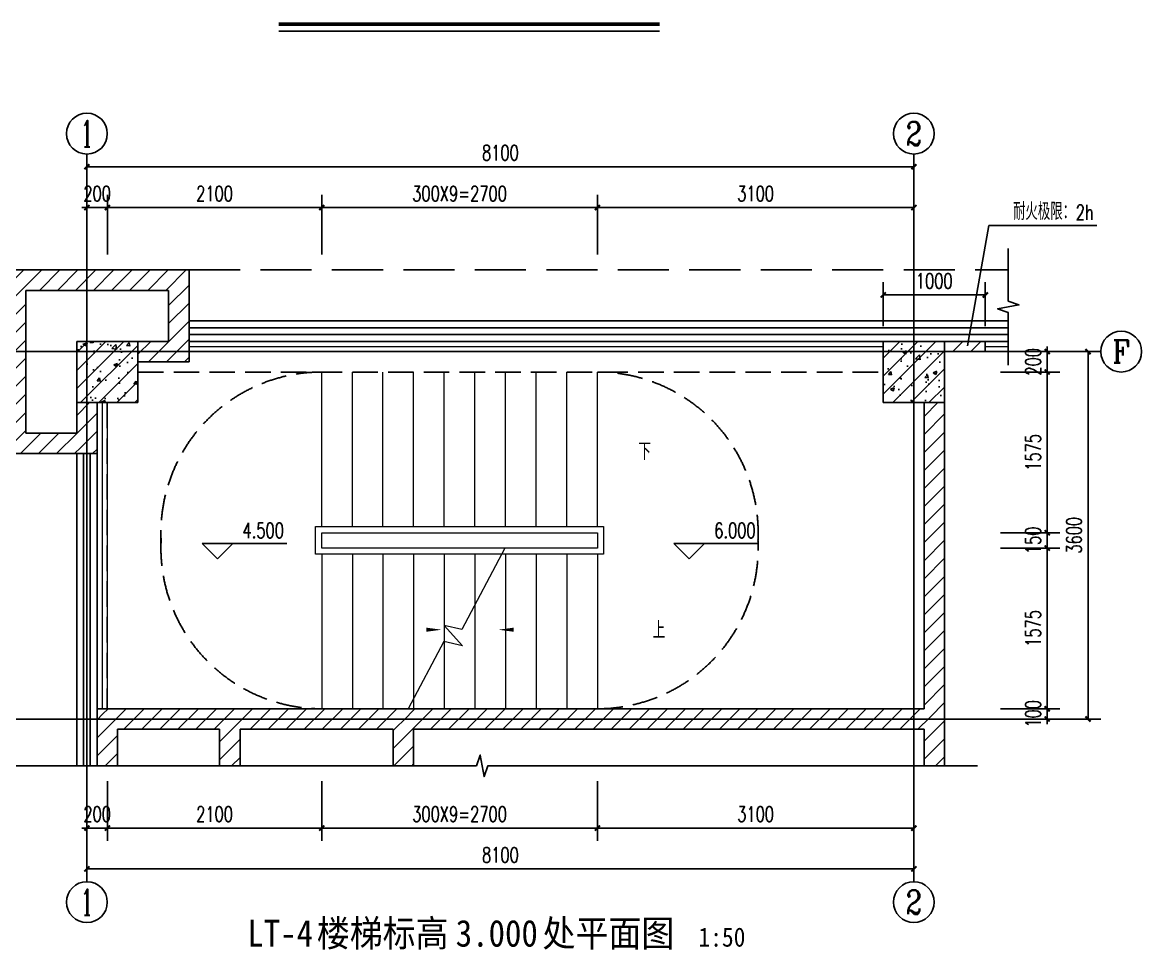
# Model space of a CAD drawing. Extents: x 1738711 to 2346805, y 1189731 to 2516152.
# Drawn here: x 2115261 to 2126224, y 1379323 to 1388409 of the extents above; entities that cross this region are included whole.
import ezdxf
from ezdxf.enums import TextEntityAlignment as Align

# ---------------------------------------------------------------- set-up
doc = ezdxf.new("R2010")
doc.units = 0
doc.header["$LTSCALE"] = 1000
doc.header["$MEASUREMENT"] = 0
doc.linetypes.add('DASH', pattern=[0.35, 0.25, -0.1])
doc.linetypes.add('复件 140224通州运河二期售楼部条件图_t3$0$X-ME SHAFT SH$0$X-B2$0$WATER_LINE', pattern=[0])
for name, color, linetype in [('AXIS', 3, 'Continuous'), ('AXIS_TEXT', 7, 'Continuous'), ('DIM_ELEV', 3, 'Continuous'), ('DIM_LEAD', 3, 'Continuous'), ('DIM_SYMB', 3, 'Continuous'), ('DOTE', 1, 'Continuous'), ('PUB_DIM', 3, 'Continuous'), ('PUB_HATCH', 8, 'Continuous'), ('PUB_TEXT', 7, 'Continuous'), ('WALL', 40, 'Continuous'), ('WINDOW', 144, 'Continuous'), ('看线', 8, 'Continuous')]:
    doc.layers.add(name, color=color, linetype=linetype)
doc.layers.add('STAIR', color=2, linetype='Continuous', lineweight=5)
doc.layers.add('栏杆', color=6, linetype='Continuous', lineweight=15)
doc.styles.add('_TCH_AXIS', font='COMPLEX', dxfattribs={"bigfont": 'GBCBIG'})
doc.styles.add('_TCH_DIM', font='SIMPLEX', dxfattribs={"bigfont": 'GBCBIG'})
doc.styles.add('_TCH_DIM_T3', font='SIMPLEX', dxfattribs={"width": 0.705882, "bigfont": 'GBCBIG'})
doc.styles.add('COMPLEX', font='COMPLEX')
doc.styles.add('黑体', font='simhei_0.ttf', dxfattribs={"width": 0.9})
doc.dimstyles.new('_TCH_ARCH&&50', dxfattribs={"dimtxt": 148.75, "dimasz": 50, "dimexe": 125, "dimexo": 150, "dimgap": 63.125, "dimtad": 1, "dimdec": 0, "dimzin": 0, "dimdsep": 46, "dimtxsty": '_TCH_DIM_T3', "dimblk": 'ARCHTICK', "dimcen": 0.09, "dimclrt": 7, "dimazin": 2, "dimtfac": 1, "dimtdec": 0, "dimtix": 1, "dimtmove": 2, "dimatfit": 3, "dimfxl": 50, "dimtolj": 1, "dimtzin": 0, "dimarcsym": 0})
pattern_1 = [(45, (0, 0), (-88.3883476, 88.3883476), []), (50, (0, 0), (358.63009, -31.376067), [37.5, -412.5]), (355, (0, 0), (-69.375667, 376.096067), [30, -330]), (100.4514, (29.9, -2.6), (289.25469, 344.71977), [31.870095, -350.571056]), (46.1842, (0, 100), (533.620524, -82.75951), [56.25, -618.75]), (96.6356, (44.47, 93.1), (467.33135, 487.05894), [47.80514, -525.8565]), (351.1842, (0, 100), (467.33097, 487.0593), [45, -495]), (21, (50, 75), (298.453526, -201.309445), [37.5, -412.5]), (326, (50, 75), (121.657666, 362.57502), [30, -330]), (71.4514, (74.87, 58.22), (420.111314, 161.26525), [31.870095, -350.571056]), (37.5, (0, 0), (6.0799277, 166.446927), [0, -326, 0, -335, 0, -331.25]), (7.5, (0, 0), (131.534769, 197.205856), [0, -191, 0, -318.5, 0, -126.25]), (327.5, (-111.5, 0), (266.911218, -11.277436), [0, -125, 0, -390, 0, -517.5]), (317.5, (-161.5, 0), (291.593085, 50.052491), [0, -162.5, 0, -259, 0, -367.5])]
pattern_2 = [(45, (0, 89.76), (-88.388383, 88.388383), [])]

# ---------------------------------------------------------------- blocks, each defined once
blk = doc.blocks.new('$TCHSYS$WIN2D')
for p, q in [((-0.5, 0.5), (0.5, 0.5)), ((-0.5, 0.5), (-0.5, -0.5)), ((0.5, 0.5), (0.5, -0.5)), ((0.5, 0.1667), (-0.5, 0.1667)), ((0.5, -0.1667), (-0.5, -0.1667)), ((-0.5, -0.5), (0.5, -0.5))]:
    blk.add_line(p, q)
blk = doc.blocks.new('_ArchTick')
at = {"color": 0, "linetype": 'ByBlock', "const_width": 0.4}
blk.add_lwpolyline([(-0.5, -0.5), (0.5, 0.5)], dxfattribs=at)
blk = doc.blocks.new('*D262')
at = {"layer": 'Defpoints', "color": 0, "transparency": 16777216}
for p in [(2124693, 1385738), (2123693, 1385283), (2124693, 1385283)]:
    blk.add_point(p, dxfattribs=at)
at = {"layer": 'PUB_DIM', "color": 0, "lineweight": -2, "transparency": 16777216}
for p, q in [((2123693, 1385433), (2123693, 1385863)), ((2124693, 1385433), (2124693, 1385863)), ((2123693, 1385738), (2124693, 1385738))]:
    blk.add_line(p, q, dxfattribs=at)
at = {"layer": 'PUB_DIM', "color": 0, "lineweight": -2, "transparency": 16777216, "xscale": 50, "yscale": 50, "zscale": 50, "rotation": 180}
blk.add_blockref('_ArchTick', (2123693, 1385738), dxfattribs=at)
at = {"layer": 'PUB_DIM', "color": 0, "lineweight": -2, "transparency": 16777216, "xscale": 50, "yscale": 50, "zscale": 50}
blk.add_blockref('_ArchTick', (2124693, 1385738), dxfattribs=at)
at = {"layer": 'PUB_DIM', "color": 7, "transparency": 16777216, "insert": (2124193, 1385875), "char_height": 148.8, "attachment_point": 5, "style": '_TCH_DIM_T3'}
blk.add_mtext('\\A1;1000', dxfattribs=at)
blk = doc.blocks.new('*D2109')
at = {"layer": 'Defpoints', "color": 0, "transparency": 16777216}
for p in [(2125261, 1385183), (2125699, 1385183), (2125261, 1381583)]:
    blk.add_point(p, dxfattribs=at)
at = {"layer": 'PUB_DIM', "color": 0, "lineweight": -2, "transparency": 16777216}
for p, q in [((2125411, 1385183), (2125824, 1385183)), ((2125699, 1381583), (2125699, 1385183)), ((2125411, 1381583), (2125824, 1381583))]:
    blk.add_line(p, q, dxfattribs=at)
at = {"layer": 'PUB_DIM', "color": 0, "lineweight": -2, "transparency": 16777216, "xscale": 50, "yscale": 50, "zscale": 50}
for p, rotation in [((2125699, 1385183), 90), ((2125699, 1381583), 270)]:
    blk.add_blockref('_ArchTick', p, dxfattribs=dict(at, rotation=rotation))
at = {"layer": 'PUB_DIM', "color": 7, "transparency": 16777216, "insert": (2125561, 1383383), "char_height": 148.8, "attachment_point": 5, "rotation": 90, "style": '_TCH_DIM_T3'}
blk.add_mtext('\\A1;3600', dxfattribs=at)
blk = doc.blocks.new('*D2110')
at = {"layer": 'Defpoints', "color": 0, "transparency": 16777216}
for p in [(2124693, 1385183), (2125299, 1385183), (2124693, 1384983)]:
    blk.add_point(p, dxfattribs=at)
at = {"layer": 'PUB_DIM', "color": 0, "lineweight": -2, "transparency": 16777216}
for p, q in [((2125299, 1385183), (2125299, 1385233)), ((2124843, 1385183), (2125424, 1385183)), ((2125299, 1384983), (2125299, 1385183)), ((2124843, 1384983), (2125424, 1384983)), ((2125299, 1384983), (2125299, 1384933))]:
    blk.add_line(p, q, dxfattribs=at)
at = {"layer": 'PUB_DIM', "color": 0, "lineweight": -2, "transparency": 16777216, "xscale": 50, "yscale": 50, "zscale": 50}
for p, rotation in [((2125299, 1385183), 270), ((2125299, 1384983), 90)]:
    blk.add_blockref('_ArchTick', p, dxfattribs=dict(at, rotation=rotation))
at = {"layer": 'PUB_DIM', "color": 7, "transparency": 16777216, "insert": (2125161, 1385083), "char_height": 148.8, "attachment_point": 5, "rotation": 90, "style": '_TCH_DIM_T3'}
blk.add_mtext('\\A1;200', dxfattribs=at)
blk = doc.blocks.new('*D2111')
at = {"layer": 'Defpoints', "color": 0, "transparency": 16777216}
for p in [(2124693, 1384983), (2125299, 1384983), (2124693, 1383408)]:
    blk.add_point(p, dxfattribs=at)
at = {"layer": 'PUB_DIM', "color": 0, "lineweight": -2, "transparency": 16777216}
for p, q in [((2124843, 1384983), (2125424, 1384983)), ((2125299, 1383408), (2125299, 1384983)), ((2124843, 1383408), (2125424, 1383408))]:
    blk.add_line(p, q, dxfattribs=at)
at = {"layer": 'PUB_DIM', "color": 0, "lineweight": -2, "transparency": 16777216, "xscale": 50, "yscale": 50, "zscale": 50}
for p, rotation in [((2125299, 1384983), 90), ((2125299, 1383408), 270)]:
    blk.add_blockref('_ArchTick', p, dxfattribs=dict(at, rotation=rotation))
at = {"layer": 'PUB_DIM', "color": 7, "transparency": 16777216, "insert": (2125161, 1384195), "char_height": 148.8, "attachment_point": 5, "rotation": 90, "style": '_TCH_DIM_T3'}
blk.add_mtext('\\A1;1575', dxfattribs=at)
blk = doc.blocks.new('*D2112')
at = {"layer": 'Defpoints', "color": 0, "transparency": 16777216}
for p in [(2124693, 1383408), (2125299, 1383408), (2124693, 1383258)]:
    blk.add_point(p, dxfattribs=at)
at = {"layer": 'PUB_DIM', "color": 0, "lineweight": -2, "transparency": 16777216}
for p, q in [((2125299, 1383408), (2125299, 1383458)), ((2124843, 1383408), (2125424, 1383408)), ((2125299, 1383258), (2125299, 1383408)), ((2124843, 1383258), (2125424, 1383258)), ((2125299, 1383258), (2125299, 1383208))]:
    blk.add_line(p, q, dxfattribs=at)
at = {"layer": 'PUB_DIM', "color": 0, "lineweight": -2, "transparency": 16777216, "xscale": 50, "yscale": 50, "zscale": 50}
for p, rotation in [((2125299, 1383408), 270), ((2125299, 1383258), 90)]:
    blk.add_blockref('_ArchTick', p, dxfattribs=dict(at, rotation=rotation))
at = {"layer": 'PUB_DIM', "color": 7, "transparency": 16777216, "insert": (2125161, 1383333), "char_height": 148.8, "attachment_point": 5, "rotation": 90, "style": '_TCH_DIM_T3'}
blk.add_mtext('\\A1;150', dxfattribs=at)
blk = doc.blocks.new('*D2113')
at = {"layer": 'Defpoints', "color": 0, "transparency": 16777216}
for p in [(2124693, 1383258), (2125299, 1383258), (2124693, 1381683)]:
    blk.add_point(p, dxfattribs=at)
at = {"layer": 'PUB_DIM', "color": 0, "lineweight": -2, "transparency": 16777216}
for p, q in [((2124843, 1383258), (2125424, 1383258)), ((2125299, 1381683), (2125299, 1383258)), ((2124843, 1381683), (2125424, 1381683))]:
    blk.add_line(p, q, dxfattribs=at)
at = {"layer": 'PUB_DIM', "color": 0, "lineweight": -2, "transparency": 16777216, "xscale": 50, "yscale": 50, "zscale": 50}
for p, rotation in [((2125299, 1383258), 90), ((2125299, 1381683), 270)]:
    blk.add_blockref('_ArchTick', p, dxfattribs=dict(at, rotation=rotation))
at = {"layer": 'PUB_DIM', "color": 7, "transparency": 16777216, "insert": (2125161, 1382470), "char_height": 148.8, "attachment_point": 5, "rotation": 90, "style": '_TCH_DIM_T3'}
blk.add_mtext('\\A1;1575', dxfattribs=at)
blk = doc.blocks.new('*D2114')
at = {"layer": 'Defpoints', "color": 0, "transparency": 16777216}
for p in [(2124693, 1381683), (2124693, 1381583), (2125299, 1381683)]:
    blk.add_point(p, dxfattribs=at)
at = {"layer": 'PUB_DIM', "color": 0, "lineweight": -2, "transparency": 16777216}
for p, q in [((2125299, 1381683), (2125299, 1381733)), ((2124843, 1381683), (2125424, 1381683)), ((2124843, 1381583), (2125424, 1381583)), ((2125299, 1381583), (2125299, 1381683)), ((2125299, 1381583), (2125299, 1381533))]:
    blk.add_line(p, q, dxfattribs=at)
at = {"layer": 'PUB_DIM', "color": 0, "lineweight": -2, "transparency": 16777216, "xscale": 50, "yscale": 50, "zscale": 50}
for p, rotation in [((2125299, 1381683), 270), ((2125299, 1381583), 90)]:
    blk.add_blockref('_ArchTick', p, dxfattribs=dict(at, rotation=rotation))
at = {"layer": 'PUB_DIM', "color": 7, "transparency": 16777216, "insert": (2125161, 1381633), "char_height": 148.8, "attachment_point": 5, "rotation": 90, "style": '_TCH_DIM_T3'}
blk.add_mtext('\\A1;100', dxfattribs=at)
blk = doc.blocks.new('*D2121')
at = {"layer": 'Defpoints', "color": 0, "transparency": 16777216}
for p in [(2115893, 1380724), (2123993, 1380724), (2123993, 1380114)]:
    blk.add_point(p, dxfattribs=at)
at = {"layer": 'PUB_DIM', "color": 0, "lineweight": -2, "transparency": 16777216}
for p, q in [((2115893, 1380574), (2115893, 1379989)), ((2123993, 1380574), (2123993, 1379989)), ((2115893, 1380114), (2123993, 1380114))]:
    blk.add_line(p, q, dxfattribs=at)
at = {"layer": 'PUB_DIM', "color": 0, "lineweight": -2, "transparency": 16777216, "xscale": 50, "yscale": 50, "zscale": 50, "rotation": 180}
blk.add_blockref('_ArchTick', (2115893, 1380114), dxfattribs=at)
at = {"layer": 'PUB_DIM', "color": 0, "lineweight": -2, "transparency": 16777216, "xscale": 50, "yscale": 50, "zscale": 50}
blk.add_blockref('_ArchTick', (2123993, 1380114), dxfattribs=at)
at = {"layer": 'PUB_DIM', "color": 7, "transparency": 16777216, "insert": (2119943, 1380251), "char_height": 148.8, "attachment_point": 5, "style": '_TCH_DIM_T3'}
blk.add_mtext('\\A1;8100', dxfattribs=at)
blk = doc.blocks.new('*D2122')
at = {"layer": 'Defpoints', "color": 0, "transparency": 16777216}
for p in [(2115893, 1381124), (2116093, 1381124), (2116093, 1380514)]:
    blk.add_point(p, dxfattribs=at)
at = {"layer": 'PUB_DIM', "color": 0, "lineweight": -2, "transparency": 16777216}
for p, q in [((2115893, 1380974), (2115893, 1380389)), ((2116093, 1380974), (2116093, 1380389)), ((2115893, 1380514), (2115843, 1380514)), ((2115893, 1380514), (2116093, 1380514)), ((2116093, 1380514), (2116143, 1380514))]:
    blk.add_line(p, q, dxfattribs=at)
at = {"layer": 'PUB_DIM', "color": 0, "lineweight": -2, "transparency": 16777216, "xscale": 50, "yscale": 50, "zscale": 50}
blk.add_blockref('_ArchTick', (2115893, 1380514), dxfattribs=at)
at = {"layer": 'PUB_DIM', "color": 0, "lineweight": -2, "transparency": 16777216, "xscale": 50, "yscale": 50, "zscale": 50, "rotation": 180}
blk.add_blockref('_ArchTick', (2116093, 1380514), dxfattribs=at)
at = {"layer": 'PUB_DIM', "color": 7, "transparency": 16777216, "insert": (2115993, 1380651), "char_height": 148.8, "attachment_point": 5, "style": '_TCH_DIM_T3'}
blk.add_mtext('\\A1;200', dxfattribs=at)
blk = doc.blocks.new('*D2123')
at = {"layer": 'Defpoints', "color": 0, "transparency": 16777216}
for p in [(2116093, 1381124), (2118193, 1381124), (2118193, 1380514)]:
    blk.add_point(p, dxfattribs=at)
at = {"layer": 'PUB_DIM', "color": 0, "lineweight": -2, "transparency": 16777216}
for p, q in [((2116093, 1380974), (2116093, 1380389)), ((2118193, 1380974), (2118193, 1380389)), ((2116093, 1380514), (2118193, 1380514))]:
    blk.add_line(p, q, dxfattribs=at)
at = {"layer": 'PUB_DIM', "color": 0, "lineweight": -2, "transparency": 16777216, "xscale": 50, "yscale": 50, "zscale": 50, "rotation": 180}
blk.add_blockref('_ArchTick', (2116093, 1380514), dxfattribs=at)
at = {"layer": 'PUB_DIM', "color": 0, "lineweight": -2, "transparency": 16777216, "xscale": 50, "yscale": 50, "zscale": 50}
blk.add_blockref('_ArchTick', (2118193, 1380514), dxfattribs=at)
at = {"layer": 'PUB_DIM', "color": 7, "transparency": 16777216, "insert": (2117143, 1380651), "char_height": 148.8, "attachment_point": 5, "style": '_TCH_DIM_T3'}
blk.add_mtext('\\A1;2100', dxfattribs=at)
blk = doc.blocks.new('*D2124')
at = {"layer": 'Defpoints', "color": 0, "transparency": 16777216}
for p in [(2118193, 1381124), (2120893, 1381124), (2120893, 1380514)]:
    blk.add_point(p, dxfattribs=at)
at = {"layer": 'PUB_DIM', "color": 0, "lineweight": -2, "transparency": 16777216}
for p, q in [((2118193, 1380974), (2118193, 1380389)), ((2120893, 1380974), (2120893, 1380389)), ((2118193, 1380514), (2120893, 1380514))]:
    blk.add_line(p, q, dxfattribs=at)
at = {"layer": 'PUB_DIM', "color": 0, "lineweight": -2, "transparency": 16777216, "xscale": 50, "yscale": 50, "zscale": 50, "rotation": 180}
blk.add_blockref('_ArchTick', (2118193, 1380514), dxfattribs=at)
at = {"layer": 'PUB_DIM', "color": 0, "lineweight": -2, "transparency": 16777216, "xscale": 50, "yscale": 50, "zscale": 50}
blk.add_blockref('_ArchTick', (2120893, 1380514), dxfattribs=at)
at = {"layer": 'PUB_DIM', "color": 7, "transparency": 16777216, "insert": (2119543, 1380651), "char_height": 148.75, "attachment_point": 5, "style": '_TCH_DIM_T3'}
blk.add_mtext('\\A1;300X9=2700', dxfattribs=at)
blk = doc.blocks.new('*D2125')
at = {"layer": 'Defpoints', "color": 0, "transparency": 16777216}
for p in [(2120893, 1381124), (2123993, 1381124), (2123993, 1380514)]:
    blk.add_point(p, dxfattribs=at)
at = {"layer": 'PUB_DIM', "color": 0, "lineweight": -2, "transparency": 16777216}
for p, q in [((2120893, 1380974), (2120893, 1380389)), ((2123993, 1380974), (2123993, 1380389)), ((2120893, 1380514), (2123993, 1380514))]:
    blk.add_line(p, q, dxfattribs=at)
at = {"layer": 'PUB_DIM', "color": 0, "lineweight": -2, "transparency": 16777216, "xscale": 50, "yscale": 50, "zscale": 50, "rotation": 180}
blk.add_blockref('_ArchTick', (2120893, 1380514), dxfattribs=at)
at = {"layer": 'PUB_DIM', "color": 0, "lineweight": -2, "transparency": 16777216, "xscale": 50, "yscale": 50, "zscale": 50}
blk.add_blockref('_ArchTick', (2123993, 1380514), dxfattribs=at)
at = {"layer": 'PUB_DIM', "color": 7, "transparency": 16777216, "insert": (2122443, 1380651), "char_height": 148.8, "attachment_point": 5, "style": '_TCH_DIM_T3'}
blk.add_mtext('\\A1;3100', dxfattribs=at)
blk = doc.blocks.new('*D2126')
at = {"layer": 'Defpoints', "color": 0, "transparency": 16777216}
for p in [(2123993, 1386994), (2115893, 1386383), (2123993, 1386383)]:
    blk.add_point(p, dxfattribs=at)
at = {"layer": 'PUB_DIM', "color": 0, "lineweight": -2, "transparency": 16777216}
for p, q in [((2115893, 1386533), (2115893, 1387119)), ((2123993, 1386533), (2123993, 1387119)), ((2115893, 1386994), (2123993, 1386994))]:
    blk.add_line(p, q, dxfattribs=at)
at = {"layer": 'PUB_DIM', "color": 0, "lineweight": -2, "transparency": 16777216, "xscale": 50, "yscale": 50, "zscale": 50, "rotation": 180}
blk.add_blockref('_ArchTick', (2115893, 1386994), dxfattribs=at)
at = {"layer": 'PUB_DIM', "color": 0, "lineweight": -2, "transparency": 16777216, "xscale": 50, "yscale": 50, "zscale": 50}
blk.add_blockref('_ArchTick', (2123993, 1386994), dxfattribs=at)
at = {"layer": 'PUB_DIM', "color": 7, "transparency": 16777216, "insert": (2119943, 1387131), "char_height": 148.8, "attachment_point": 5, "style": '_TCH_DIM_T3'}
blk.add_mtext('\\A1;8100', dxfattribs=at)
blk = doc.blocks.new('*D2127')
at = {"layer": 'Defpoints', "color": 0, "transparency": 16777216}
for p in [(2116093, 1386594), (2115893, 1385983), (2116093, 1385983)]:
    blk.add_point(p, dxfattribs=at)
at = {"layer": 'PUB_DIM', "color": 0, "lineweight": -2, "transparency": 16777216}
for p, q in [((2115893, 1386133), (2115893, 1386719)), ((2116093, 1386133), (2116093, 1386719)), ((2115893, 1386594), (2115843, 1386594)), ((2115893, 1386594), (2116093, 1386594)), ((2116093, 1386594), (2116143, 1386594))]:
    blk.add_line(p, q, dxfattribs=at)
at = {"layer": 'PUB_DIM', "color": 0, "lineweight": -2, "transparency": 16777216, "xscale": 50, "yscale": 50, "zscale": 50}
blk.add_blockref('_ArchTick', (2115893, 1386594), dxfattribs=at)
at = {"layer": 'PUB_DIM', "color": 0, "lineweight": -2, "transparency": 16777216, "xscale": 50, "yscale": 50, "zscale": 50, "rotation": 180}
blk.add_blockref('_ArchTick', (2116093, 1386594), dxfattribs=at)
at = {"layer": 'PUB_DIM', "color": 7, "transparency": 16777216, "insert": (2115993, 1386731), "char_height": 148.8, "attachment_point": 5, "style": '_TCH_DIM_T3'}
blk.add_mtext('\\A1;200', dxfattribs=at)
blk = doc.blocks.new('*D2128')
at = {"layer": 'Defpoints', "color": 0, "transparency": 16777216}
for p in [(2118193, 1386594), (2116093, 1385983), (2118193, 1385983)]:
    blk.add_point(p, dxfattribs=at)
at = {"layer": 'PUB_DIM', "color": 0, "lineweight": -2, "transparency": 16777216}
for p, q in [((2116093, 1386133), (2116093, 1386719)), ((2118193, 1386133), (2118193, 1386719)), ((2116093, 1386594), (2118193, 1386594))]:
    blk.add_line(p, q, dxfattribs=at)
at = {"layer": 'PUB_DIM', "color": 0, "lineweight": -2, "transparency": 16777216, "xscale": 50, "yscale": 50, "zscale": 50, "rotation": 180}
blk.add_blockref('_ArchTick', (2116093, 1386594), dxfattribs=at)
at = {"layer": 'PUB_DIM', "color": 0, "lineweight": -2, "transparency": 16777216, "xscale": 50, "yscale": 50, "zscale": 50}
blk.add_blockref('_ArchTick', (2118193, 1386594), dxfattribs=at)
at = {"layer": 'PUB_DIM', "color": 7, "transparency": 16777216, "insert": (2117143, 1386731), "char_height": 148.8, "attachment_point": 5, "style": '_TCH_DIM_T3'}
blk.add_mtext('\\A1;2100', dxfattribs=at)
blk = doc.blocks.new('*D2129')
at = {"layer": 'Defpoints', "color": 0, "transparency": 16777216}
for p in [(2120893, 1386594), (2118193, 1385983), (2120893, 1385983)]:
    blk.add_point(p, dxfattribs=at)
at = {"layer": 'PUB_DIM', "color": 0, "lineweight": -2, "transparency": 16777216}
for p, q in [((2118193, 1386133), (2118193, 1386719)), ((2120893, 1386133), (2120893, 1386719)), ((2118193, 1386594), (2120893, 1386594))]:
    blk.add_line(p, q, dxfattribs=at)
at = {"layer": 'PUB_DIM', "color": 0, "lineweight": -2, "transparency": 16777216, "xscale": 50, "yscale": 50, "zscale": 50, "rotation": 180}
blk.add_blockref('_ArchTick', (2118193, 1386594), dxfattribs=at)
at = {"layer": 'PUB_DIM', "color": 0, "lineweight": -2, "transparency": 16777216, "xscale": 50, "yscale": 50, "zscale": 50}
blk.add_blockref('_ArchTick', (2120893, 1386594), dxfattribs=at)
at = {"layer": 'PUB_DIM', "color": 7, "transparency": 16777216, "insert": (2119543, 1386731), "char_height": 148.75, "attachment_point": 5, "style": '_TCH_DIM_T3'}
blk.add_mtext('\\A1;300X9=2700', dxfattribs=at)
blk = doc.blocks.new('*D2130')
at = {"layer": 'Defpoints', "color": 0, "transparency": 16777216}
for p in [(2123993, 1386594), (2120893, 1385983), (2123993, 1385983)]:
    blk.add_point(p, dxfattribs=at)
at = {"layer": 'PUB_DIM', "color": 0, "lineweight": -2, "transparency": 16777216}
for p, q in [((2120893, 1386133), (2120893, 1386719)), ((2123993, 1386133), (2123993, 1386719)), ((2120893, 1386594), (2123993, 1386594))]:
    blk.add_line(p, q, dxfattribs=at)
at = {"layer": 'PUB_DIM', "color": 0, "lineweight": -2, "transparency": 16777216, "xscale": 50, "yscale": 50, "zscale": 50, "rotation": 180}
blk.add_blockref('_ArchTick', (2120893, 1386594), dxfattribs=at)
at = {"layer": 'PUB_DIM', "color": 0, "lineweight": -2, "transparency": 16777216, "xscale": 50, "yscale": 50, "zscale": 50}
blk.add_blockref('_ArchTick', (2123993, 1386594), dxfattribs=at)
at = {"layer": 'PUB_DIM', "color": 7, "transparency": 16777216, "insert": (2122443, 1386731), "char_height": 148.8, "attachment_point": 5, "style": '_TCH_DIM_T3'}
blk.add_mtext('\\A1;3100', dxfattribs=at)
blk = doc.blocks.new('_AXISO')
blk.add_circle((0, 0), 0.5)
at = {"layer": 'AXIS_TEXT', "style": 'COMPLEX', "width": 1.041667}
blk.add_attdef('A', text='', height=0.56, dxfattribs=at).set_placement((-0.25, -0.28), (0.25, -0.28), align=Align.FIT)

msp = doc.modelspace()

# ---------------------------------------------------------------- hatches: boundary and pattern name
at = {"layer": 'PUB_HATCH', "linetype": '复件 140224通州运河二期售楼部条件图_t3$0$X-ME SHAFT SH$0$X-B2$0$WATER_LINE'}
h = msp.add_hatch(dxfattribs=at)
h.set_pattern_fill('普通砖', color=256, scale=50, style=0)
h.set_pattern_definition(pattern_2)
h.paths.add_polyline_path([(2115093.1, 1385982.9), (2115293.1, 1385782.9), (2116693.4, 1385782.9), (2116893.4, 1385982.9)])
h = msp.add_hatch(dxfattribs=at)
h.set_pattern_fill('普通砖', color=256, scale=50, style=0)
h.set_pattern_definition(pattern_2)
h.paths.add_polyline_path([(2115093.1, 1384182.9), (2115293.1, 1384382.9), (2115293.1, 1385782.9), (2115093.1, 1385982.9)])
h = msp.add_hatch(dxfattribs=at)
h.set_pattern_fill('普通砖', color=256, scale=50, style=0)
h.set_pattern_definition(pattern_2)
h.paths.add_polyline_path([(2116693.4, 1385282.9), (2116893.4, 1385082.9), (2116893.4, 1385982.9), (2116693.4, 1385782.9)])
h = msp.add_hatch(dxfattribs=at)
h.set_pattern_fill('钢筋混凝土', color=256, scale=50, style=0)
h.set_pattern_definition(pattern_1)
h.paths.add_polyline_path([(2115792.7, 1384682.9), (2116392.7, 1384682.9), (2116392.7, 1385282.9), (2115792.7, 1385282.9)])
h = msp.add_hatch(dxfattribs=at)
h.set_pattern_fill('普通砖', color=256, scale=50, style=0)
h.set_pattern_definition(pattern_2)
h.paths.add_polyline_path([(2116392.7, 1385082.9), (2116893.4, 1385082.9), (2116693.4, 1385282.9), (2116392.7, 1385282.9)])
h = msp.add_hatch(dxfattribs=at)
h.set_pattern_fill('钢筋混凝土', color=256, scale=50, style=0)
h.set_pattern_definition(pattern_1)
h.paths.add_polyline_path([(2123692.7, 1384682.9), (2124292.7, 1384682.9), (2124292.7, 1385282.9), (2123692.7, 1385282.9)])
at = {"layer": 'PUB_HATCH'}
h = msp.add_hatch(dxfattribs=at)
h.set_pattern_fill('普通砖', color=256, scale=50, style=0)
h.set_pattern_definition(pattern_2)
h.paths.add_polyline_path([(2124692.7, 1385282.9), (2124292.7, 1385282.9), (2124292.7, 1385182.9), (2124692.7, 1385182.9)])
at = {"layer": 'PUB_HATCH', "linetype": '复件 140224通州运河二期售楼部条件图_t3$0$X-ME SHAFT SH$0$X-B2$0$WATER_LINE'}
h = msp.add_hatch(dxfattribs=at)
h.set_pattern_fill('普通砖', color=256, scale=50, style=0)
h.set_pattern_definition(pattern_2)
h.paths.add_polyline_path([(2115992.7, 1384682.9), (2115792.7, 1384682.9), (2115792.7, 1384382.9), (2115859.4, 1384282.9), (2115992.7, 1384282.9)])
at = {"layer": 'PUB_HATCH'}
h = msp.add_hatch(dxfattribs=at)
h.set_pattern_fill('普通砖', color=256, scale=50, style=0)
h.set_pattern_definition(pattern_2)
h.paths.add_polyline_path([(2124292.7, 1384682.9), (2124092.7, 1384682.9), (2124092.7, 1381682.9), (2124159.4, 1381582.9), (2124292.7, 1381582.9)])
at = {"layer": 'PUB_HATCH', "linetype": '复件 140224通州运河二期售楼部条件图_t3$0$X-ME SHAFT SH$0$X-B2$0$WATER_LINE'}
h = msp.add_hatch(dxfattribs=at)
h.set_pattern_fill('普通砖', color=256, scale=50, style=0)
h.set_pattern_definition(pattern_2)
h.paths.add_polyline_path([(2115859.4, 1384282.9), (2115792.7, 1384382.9), (2115293.1, 1384382.9), (2115093.1, 1384182.9), (2115792.7, 1384182.9)])
h = msp.add_hatch(dxfattribs=at)
h.set_pattern_fill('普通砖', color=256, scale=50, style=0)
h.set_pattern_definition(pattern_2)
h.paths.add_polyline_path([(2115792.7, 1384182.9), (2115992.7, 1384182.9), (2115992.7, 1384282.9), (2115859.4, 1384282.9)])
at = {"layer": 'PUB_HATCH'}
h = msp.add_hatch(dxfattribs=at)
h.set_pattern_fill('普通砖', color=256, scale=50, style=0)
h.set_pattern_definition(pattern_2)
h.paths.add_polyline_path([(2116192.7, 1381124.3), (2116192.7, 1381482.9), (2115992.7, 1381682.9), (2115992.7, 1381124.3)])
h = msp.add_hatch(dxfattribs=at)
h.set_pattern_fill('普通砖', color=256, scale=50, style=0)
h.set_pattern_definition(pattern_2)
h.paths.add_polyline_path([(2117292.7, 1381549.5), (2117292.7, 1381682.9), (2115992.7, 1381682.9), (2116192.7, 1381482.9), (2117192.7, 1381482.9)])
h = msp.add_hatch(dxfattribs=at)
h.set_pattern_fill('普通砖', color=256, scale=50, style=0)
h.set_pattern_definition(pattern_2)
h.paths.add_polyline_path([(2118992.7, 1381549.5), (2118992.7, 1381682.9), (2117292.7, 1381682.9), (2117292.7, 1381549.5), (2117392.7, 1381482.9), (2118892.7, 1381482.9)])
h = msp.add_hatch(dxfattribs=at)
h.set_pattern_fill('普通砖', color=256, scale=50, style=0)
h.set_pattern_definition(pattern_2)
h.paths.add_polyline_path([(2124159.4, 1381582.9), (2124092.7, 1381682.9), (2118992.7, 1381682.9), (2118992.7, 1381549.5), (2119092.7, 1381482.9), (2124092.7, 1381482.9)])
h = msp.add_hatch(dxfattribs=at)
h.set_pattern_fill('普通砖', color=256, scale=50, style=0)
h.set_pattern_definition(pattern_2)
h.paths.add_polyline_path([(2124292.7, 1381124.3), (2124292.7, 1381582.9), (2124159.4, 1381582.9), (2124092.7, 1381482.9), (2124092.7, 1381124.3)])
h = msp.add_hatch(dxfattribs=at)
h.set_pattern_fill('普通砖', color=256, scale=50, style=0)
h.set_pattern_definition(pattern_2)
h.paths.add_polyline_path([(2117392.7, 1381124.3), (2117392.7, 1381482.9), (2117292.7, 1381549.5), (2117192.7, 1381482.9), (2117192.7, 1381124.3)])
h = msp.add_hatch(dxfattribs=at)
h.set_pattern_fill('普通砖', color=256, scale=50, style=0)
h.set_pattern_definition(pattern_2)
h.paths.add_polyline_path([(2119092.7, 1381124.3), (2119092.7, 1381482.9), (2118992.7, 1381549.5), (2118892.7, 1381482.9), (2118892.7, 1381124.3)])

# ---------------------------------------------------------------- linework, layer by layer
at = {"layer": 'AXIS'}
for p, q in [((2115892.7, 1386618.6), (2115892.7, 1387118.6)), ((2123992.7, 1386618.6), (2123992.7, 1387118.6)), ((2125323.9, 1385182.9), (2125823.9, 1385182.9)), ((2115892.7, 1380488.6), (2115892.7, 1379988.6)), ((2123992.7, 1380488.6), (2123992.7, 1379988.6))]:
    msp.add_line(p, q, dxfattribs=at)
at = {"layer": 'DIM_ELEV'}
for p, q in [((2117172.3, 1383153.8), (2117022.3, 1383303.8)), ((2117022.3, 1383303.8), (2117852.2, 1383303.8)), ((2117172.3, 1383153.8), (2117322.3, 1383303.8)), ((2121792.9, 1383153.8), (2121642.9, 1383303.8)), ((2121642.9, 1383303.8), (2122472.8, 1383303.8)), ((2121792.9, 1383153.8), (2121942.9, 1383303.8))]:
    msp.add_line(p, q, dxfattribs=at)
at = {"layer": 'DIM_LEAD'}
for p, q in [((2124519.8, 1385240.3), (2124726.8, 1386420)), ((2124519.8, 1385240.3), (2124726.8, 1386420)), ((2124726.8, 1386420), (2125786, 1386420))]:
    msp.add_line(p, q, dxfattribs=at)
at = {"layer": 'DIM_SYMB', "const_width": 35}
msp.add_lwpolyline([(2117771.3, 1388391.2), (2121502.6, 1388391.2)], dxfattribs=at)
at = {"layer": 'DIM_SYMB'}
for points in [[(2117771.3, 1388321.2), (2121502.6, 1388321.2)], [(2124917.6, 1386192.5), (2124917.6, 1385678), (2125022.6, 1385639.8), (2124812.6, 1385602.7), (2124917.6, 1385565.5), (2124917.6, 1385051)], [(2114911.5, 1381124.3), (2119707.7, 1381124.3), (2119745.9, 1381229.3), (2119782.9, 1381019.3), (2119820.2, 1381124.3), (2124616.3, 1381124.3)]]:
    msp.add_lwpolyline(points, dxfattribs=at)
for points in [[(2121242.7, 1384207.9, 0, 0, 0), (2117325.9, 1384207.9, 0, 0, 0), (2117325.9, 1382457.9, 0, 0, 0), (2119367.6, 1382457.9, 0, 40, 0), (2119217.6, 1382457.9, 0, 0, 0)], [(2121382.5, 1382457.9, 0, 0, 0), (2119923.2, 1382457.9, 0, 40, 0), (2120073.2, 1382457.9, 0, 0, 0)]]:
    msp.add_lwpolyline(points, format="xyseb", dxfattribs=at)
at = {"layer": 'DOTE'}
for p, q in [((2115892.7, 1380431.7), (2115892.7, 1386521.6)), ((2123992.7, 1380431.7), (2123992.7, 1386521.6)), ((2114597, 1385182.9), (2125209.3, 1385182.9)), ((2114673, 1381582.9), (2125192.7, 1381582.9))]:
    msp.add_line(p, q, dxfattribs=at)
at = {"layer": 'STAIR'}
for p, q in [((2118192.7, 1383467.9), (2118192.7, 1384982.9)), ((2118492.7, 1383467.9), (2118492.7, 1384982.9)), ((2118792.7, 1383467.9), (2118792.7, 1384982.9)), ((2119092.7, 1383467.9), (2119092.7, 1384982.9)), ((2119392.7, 1383467.9), (2119392.7, 1384982.9)), ((2119692.7, 1383467.9), (2119692.7, 1384982.9)), ((2119992.7, 1383467.9), (2119992.7, 1384982.9)), ((2120292.7, 1383467.9), (2120292.7, 1384982.9)), ((2120592.7, 1383467.9), (2120592.7, 1384982.9)), ((2120892.7, 1383467.9), (2120892.7, 1384982.9)), ((2118132.7, 1383197.9), (2118132.7, 1383467.9)), ((2118132.7, 1383467.9), (2120952.7, 1383467.9)), ((2120952.7, 1383467.9), (2120952.7, 1383197.9)), ((2118192.7, 1383407.9), (2120892.7, 1383407.9)), ((2118192.7, 1383257.9), (2118192.7, 1383407.9)), ((2120892.7, 1383407.9), (2120892.7, 1383257.9)), ((2120892.7, 1383257.9), (2118192.7, 1383257.9)), ((2119987.3, 1383257.9), (2119564.8, 1382459.4)), ((2120952.7, 1383197.9), (2118132.7, 1383197.9)), ((2118192.7, 1383197.9), (2118192.7, 1381682.9)), ((2118492.7, 1383197.9), (2118492.7, 1381682.9)), ((2118792.7, 1383197.9), (2118792.7, 1381682.9)), ((2119092.7, 1383197.9), (2119092.7, 1381682.9)), ((2119392.7, 1383197.9), (2119392.7, 1381682.9)), ((2119692.7, 1383197.9), (2119692.7, 1381682.9)), ((2119992.7, 1383197.9), (2119992.7, 1381682.9)), ((2120292.7, 1383197.9), (2120292.7, 1381682.9)), ((2120592.7, 1383197.9), (2120592.7, 1381682.9)), ((2120892.7, 1383197.9), (2120892.7, 1381682.9)), ((2119564.8, 1382459.4), (2119390.8, 1382499.2)), ((2119390.8, 1382499.2), (2119571.2, 1382299.7)), ((2119389.1, 1382341.3), (2119040.6, 1381682.9)), ((2119571.2, 1382299.7), (2119389.1, 1382341.3))]:
    msp.add_line(p, q, dxfattribs=at)
at = {"layer": 'WALL', "linetype": '复件 140224通州运河二期售楼部条件图_t3$0$X-ME SHAFT SH$0$X-B2$0$WATER_LINE'}
for p, q in [((2115093.1, 1385982.9), (2116893.4, 1385982.9)), ((2116893.4, 1385082.9), (2116893.4, 1385982.9)), ((2115293.1, 1385782.9), (2116693.4, 1385782.9)), ((2115293.1, 1384382.9), (2115293.1, 1385782.9)), ((2116693.4, 1385282.9), (2116693.4, 1385782.9)), ((2116392.7, 1385282.9), (2115792.7, 1385282.9)), ((2115792.7, 1385282.9), (2115792.7, 1384682.9)), ((2116392.7, 1384682.9), (2116392.7, 1385282.9)), ((2116392.7, 1385282.9), (2116693.4, 1385282.9)), ((2124292.7, 1385282.9), (2123692.7, 1385282.9)), ((2123692.7, 1385282.9), (2123692.7, 1384682.9)), ((2124292.7, 1384682.9), (2124292.7, 1385282.9)), ((2116392.7, 1385082.9), (2116893.4, 1385082.9)), ((2115792.7, 1384682.9), (2116392.7, 1384682.9)), ((2115792.7, 1384382.9), (2115792.7, 1384682.9)), ((2115992.7, 1384282.9), (2115992.7, 1384682.9)), ((2123692.7, 1384682.9), (2124292.7, 1384682.9)), ((2115792.7, 1384382.9), (2115293.1, 1384382.9)), ((2115992.7, 1384182.9), (2115992.7, 1384282.9)), ((2115792.7, 1384182.9), (2115093.1, 1384182.9)), ((2115792.7, 1384182.9), (2115992.7, 1384182.9)), ((2115992.7, 1381124.3), (2115792.7, 1381124.3))]:
    msp.add_line(p, q, dxfattribs=at)
at = {"layer": 'WALL'}
for p, q in [((2124692.7, 1385282.9), (2124292.7, 1385282.9)), ((2124292.7, 1385182.9), (2124292.7, 1385282.9)), ((2124692.7, 1385182.9), (2124692.7, 1385282.9)), ((2124692.7, 1385182.9), (2124292.7, 1385182.9)), ((2124092.7, 1381682.9), (2124092.7, 1384682.9)), ((2124292.7, 1381582.9), (2124292.7, 1384682.9)), ((2115992.7, 1381124.3), (2115992.7, 1381682.9)), ((2117292.7, 1381682.9), (2115992.7, 1381682.9)), ((2118992.7, 1381682.9), (2117292.7, 1381682.9)), ((2124092.7, 1381682.9), (2118992.7, 1381682.9)), ((2124292.7, 1381124.3), (2124292.7, 1381582.9)), ((2116192.7, 1381124.3), (2116192.7, 1381482.9)), ((2117192.7, 1381482.9), (2116192.7, 1381482.9)), ((2117192.7, 1381124.3), (2117192.7, 1381482.9)), ((2117392.7, 1381124.3), (2117392.7, 1381482.9)), ((2118892.7, 1381482.9), (2117392.7, 1381482.9)), ((2118892.7, 1381124.3), (2118892.7, 1381482.9)), ((2124092.7, 1381482.9), (2119092.7, 1381482.9)), ((2119092.7, 1381124.3), (2119092.7, 1381482.9)), ((2124092.7, 1381124.3), (2124092.7, 1381482.9)), ((2115992.7, 1381124.3), (2116192.7, 1381124.3)), ((2117192.7, 1381124.3), (2117392.7, 1381124.3)), ((2118892.7, 1381124.3), (2119092.7, 1381124.3)), ((2124092.7, 1381124.3), (2124292.7, 1381124.3))]:
    msp.add_line(p, q, dxfattribs=at)
at = {"layer": '栏杆'}
for points in [[(2116893.4, 1385232.9), (2123692.7, 1385232.9)], [(2124692.7, 1385232.9), (2124917.6, 1385232.9)], [(2116893.4, 1385182.9), (2123692.7, 1385182.9)], [(2124692.7, 1385182.9), (2124917.6, 1385182.9)], [(2116042.7, 1384682.9), (2116042.7, 1381682.9)], [(2116092.7, 1384682.9), (2116092.7, 1381682.9)]]:
    msp.add_lwpolyline(points, dxfattribs=at)
at = {"layer": '看线', "linetype": 'DASH', "ltscale": 2}
msp.add_line((2116893.4, 1385982.9), (2124917.6, 1385982.9), dxfattribs=at)
at = {"layer": '看线', "linetype": 'DASH'}
for p, q in [((2116392.7, 1384982.9), (2123692.7, 1384982.9)), ((2116092.7, 1384682.9), (2116092.7, 1381682.9)), ((2116617.7, 1383407.9), (2116617.7, 1383257.9))]:
    msp.add_line(p, q, dxfattribs=at)
for centre, start, end in [((2118192.7, 1383407.9), 90, 182.7294), ((2120892.7, 1383407.9), 357.2706, 90), ((2118192.7, 1383257.9), 177.2706, 270), ((2120892.7, 1383257.9), 270, 2.7294)]:
    msp.add_arc(centre, 1575, start, end, dxfattribs=at)

# ---------------------------------------------------------------- block references
at = {"layer": 'AXIS'}
ref = msp.add_blockref('_AXISO', (2115892.7, 1387318.6), dxfattribs=dict(at, xscale=400, yscale=400, zscale=400))
ref.add_attrib('A', '1', dxfattribs={"layer": 'AXIS_TEXT', "ltscale": 0.5, "height": 257.4, "style": '_TCH_AXIS'}).set_placement((2115837.6, 1387190), (2115947.9, 1387190), align=Align.FIT)
ref = msp.add_blockref('_AXISO', (2123992.7, 1387318.6), dxfattribs=dict(at, xscale=400, yscale=400, zscale=400))
ref.add_attrib('A', '2', dxfattribs={"layer": 'AXIS_TEXT', "ltscale": 0.5, "height": 233, "style": '_TCH_AXIS'}).set_placement((2123915.1, 1387202.1), (2124070.4, 1387202.1), align=Align.FIT)
ref = msp.add_blockref('_AXISO', (2126023.9, 1385182.9), dxfattribs=dict(at, xscale=400, yscale=400, zscale=400))
ref.add_attrib('A', 'F', dxfattribs={"layer": 'AXIS_TEXT', "ltscale": 0.5, "height": 222.7, "style": '_TCH_AXIS'}).set_placement((2125939, 1385071.5), (2126108.7, 1385071.5), align=Align.FIT)
ref = msp.add_blockref('_AXISO', (2115892.7, 1379788.6), dxfattribs=dict(at, xscale=400, yscale=400, zscale=400))
ref.add_attrib('A', '1', dxfattribs={"layer": 'AXIS_TEXT', "ltscale": 0.5, "height": 257.4, "style": '_TCH_AXIS'}).set_placement((2115837.6, 1379659.9), (2115947.9, 1379659.9), align=Align.FIT)
ref = msp.add_blockref('_AXISO', (2123992.7, 1379788.6), dxfattribs=dict(at, xscale=400, yscale=400, zscale=400))
ref.add_attrib('A', '2', dxfattribs={"layer": 'AXIS_TEXT', "ltscale": 0.5, "height": 233, "style": '_TCH_AXIS'}).set_placement((2123915.1, 1379672.1), (2124070.4, 1379672.1), align=Align.FIT)
at = {"layer": 'WINDOW', "linetype": '复件 140224通州运河二期售楼部条件图_t3$0$X-ME SHAFT SH$0$X-B2$0$WATER_LINE', "xscale": -8024.238263167907, "yscale": 200, "zscale": -8024.238263167907}
msp.add_blockref('$TCHSYS$WIN2D', (2120905.5, 1385382.9), dxfattribs=at)
at = {"layer": 'WINDOW', "linetype": '复件 140224通州运河二期售楼部条件图_t3$0$X-ME SHAFT SH$0$X-B2$0$WATER_LINE', "xscale": 3058.537036269205, "yscale": -200, "zscale": 3058.537036269205, "rotation": 90}
msp.add_blockref('$TCHSYS$WIN2D', (2115892.7, 1382653.6), dxfattribs=at)

# ---------------------------------------------------------------- texts
at = {"layer": 'PUB_TEXT', "color": 7, "style": '_TCH_DIM'}
for s, height, p in [('耐火极限：', 168.79, (2124964.1, 1386472.5)), ('下', 168.8, (2121295.2, 1384120.4)), ('上', 168.8, (2121435, 1382370.4))]:
    msp.add_text(s, height=height, dxfattribs=at).set_placement(p)
at = {"layer": 'PUB_TEXT', "color": 7}
for s, height, style, width, p in [('2h', 148.75, '_TCH_DIM', 0.705882, (2125578.5, 1386472.5)), ('4.500', 148.75, '_TCH_DIM', 0.705882, (2117417.2, 1383356.3)), ('6.000', 148.75, '_TCH_DIM', 0.705882, (2122037.8, 1383356.3)), ('LT-4', 262.87, '黑体', 0.9, (2117463.8, 1379352.4)), ('楼梯标高', 262.87, '黑体', 0.9, (2118144.3, 1379352.4)), ('3.000', 262.87, '黑体', 0.9, (2119505.3, 1379352.4)), ('处平面图', 262.87, '黑体', 0.9, (2120355.9, 1379352.4)), ('1:50', 187.76, '黑体', 0.9, (2121883.1, 1379352.4))]:
    msp.add_text(s, height=height, dxfattribs=dict(at, style=style, width=width)).set_placement(p)

# ---------------------------------------------------------------- dimensions: what is measured, and where the dimension line sits
at = {"layer": 'PUB_DIM'}
for p1, p2, distance, picture, middle in [((2115892.7, 1386382.9), (2123992.7, 1386382.9), 610.8, '*D2126', (2119942.7, 1387131.1)), ((2115892.7, 1385982.9), (2116092.7, 1385982.9), 610.8, '*D2127', (2115992.7, 1386731.1)), ((2116092.7, 1385982.9), (2118192.7, 1385982.9), 610.8, '*D2128', (2117142.7, 1386731.1)), ((2120892.7, 1385982.9), (2123992.7, 1385982.9), 610.8, '*D2130', (2122442.7, 1386731.1)), ((2123692.7, 1385282.9), (2124692.7, 1385282.9), 455, '*D262', (2124192.7, 1385875.3)), ((2124692.7, 1384982.9), (2124692.7, 1385182.9), -606.2, '*D2110', (2125161.4, 1385082.9)), ((2125260.7, 1381582.9), (2125260.7, 1385182.9), -438.2, '*D2109', (2125561.4, 1383382.9)), ((2124692.7, 1383407.9), (2124692.7, 1384982.9), -606.2, '*D2111', (2125161.4, 1384195.4)), ((2124692.7, 1383257.9), (2124692.7, 1383407.9), -606.2, '*D2112', (2125161.4, 1383332.9)), ((2124692.7, 1381682.9), (2124692.7, 1383257.9), -606.2, '*D2113', (2125161.4, 1382470.4)), ((2124692.7, 1381582.9), (2124692.7, 1381682.9), -606.2, '*D2114', (2125161.4, 1381632.9)), ((2115892.7, 1381124.3), (2116092.7, 1381124.3), -610.8, '*D2122', (2115992.7, 1380651.1)), ((2116092.7, 1381124.3), (2118192.7, 1381124.3), -610.8, '*D2123', (2117142.7, 1380651.1)), ((2120892.7, 1381124.3), (2123992.7, 1381124.3), -610.8, '*D2125', (2122442.7, 1380651.1)), ((2115892.7, 1380724.3), (2123992.7, 1380724.3), -610.8, '*D2121', (2119942.7, 1380251.1))]:
    dim = msp.add_aligned_dim(p1=p1, p2=p2, distance=distance, dimstyle='_TCH_ARCH&&50', dxfattribs=at)
    dim.commit()
    dim.dimension.update_dxf_attribs({"geometry": picture, "text_midpoint": middle})
for p1, p2, distance, picture, middle in [((2118192.7, 1385982.9), (2120892.7, 1385982.9), 610.8, '*D2129', (2119542.7, 1386731.1)), ((2118192.7, 1381124.3), (2120892.7, 1381124.3), -610.8, '*D2124', (2119542.7, 1380651.1))]:
    dim = msp.add_aligned_dim(p1=p1, p2=p2, distance=distance, text='300X9=2700', dimstyle='_TCH_ARCH&&50', dxfattribs=at)
    dim.commit()
    dim.dimension.update_dxf_attribs({"geometry": picture, "text_midpoint": middle})

doc.saveas('drawing.dxf')
